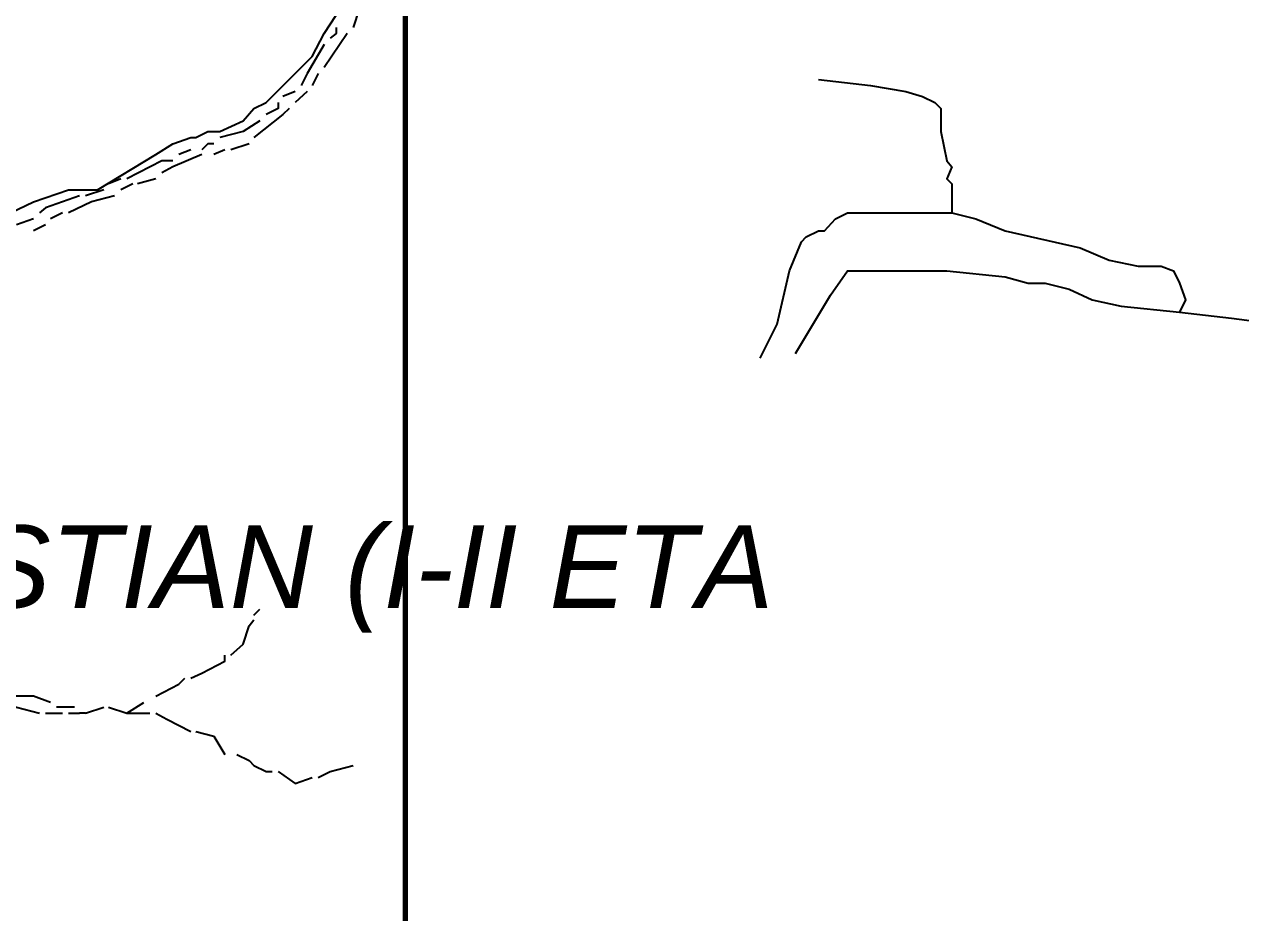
# Model space of a CAD drawing. Header units: millimetres. Extents: x -3588 to 75209, y -3737 to 38254.
# Drawn here: x 6016 to 6299.4, y 6706.7 to 6913.6 of the extents above; entities that cross this region are included whole.
import ezdxf

# ---------------------------------------------------------------- set-up
doc = ezdxf.new("R2010")
doc.units = ezdxf.units.MM
doc.layers.add('P', color=253, linetype='Continuous')
doc.layers.add('T', color=7, linetype='Continuous')

msp = doc.modelspace()

# ---------------------------------------------------------------- linework, layer by layer
at = {"layer": 'P', "const_width": 1.2}
msp.add_lwpolyline([(6104.804, -520.269), (6104.804, 8805.959)], dxfattribs=at)
at = {"layer": 'P'}
for points in [[(6012.767, 6869.75), (6018.144, 6872.278), (6026.322, 6875.111), (6033.092, 6875.111), (6046.647, 6883.289), (6050.6, 6885.833), (6054.841, 6887.242), (6055.961, 6887.242), (6058.794, 6888.65), (6060.202, 6888.65), (6061.61, 6888.65), (6066.972, 6891.195), (6069.516, 6894.027), (6072.333, 6895.436), (6077.694, 6900.797), (6083.055, 6906.158), (6085.888, 6911.519), (6088.705, 6915.76), (6092.658, 6925.074), (6095.49, 6930.724), (6099.443, 6941.446), (6100.851, 6945.399)], [(6094.066, 6917.169), (6092.658, 6912.928)], [(6088.705, 6912.928), (6088.705, 6911.519), (6087.296, 6910.399)], [(6091.249, 6911.519), (6085.888, 6903.613)], [(6085.888, 6908.975), (6081.935, 6902.205), (6080.527, 6899.388)], [(6084.48, 6902.205), (6083.055, 6899.388)], [(6201.067, 6900.797), (6213.197, 6899.388), (6221.391, 6897.964), (6225.328, 6896.844), (6228.161, 6895.436), (6229.569, 6894.027), (6229.569, 6891.195), (6229.569, 6888.65), (6230.978, 6881.88), (6232.114, 6880.472), (6230.978, 6877.639), (6232.114, 6876.519), (6232.114, 6872.278), (6232.114, 6869.75)], [(6079.118, 6897.964), (6076.286, 6896.844)], [(6081.935, 6897.964), (6079.118, 6895.436)], [(6077.694, 6894.027), (6076.286, 6892.603), (6069.516, 6887.242)], [(6075.165, 6895.436), (6075.165, 6894.027), (6072.333, 6892.603)], [(6070.924, 6891.195), (6066.972, 6888.65), (6061.61, 6887.242)], [(6054.841, 6884.425), (6052.008, 6883.289)], [(6060.202, 6885.833), (6058.794, 6885.833), (6057.369, 6884.425)], [(6062.731, 6884.425), (6060.202, 6883.289)], [(6068.38, 6885.833), (6064.155, 6884.425)], [(6050.6, 6881.88), (6048.055, 6881.88), (6039.877, 6877.639)], [(6057.369, 6883.289), (6050.6, 6880.472), (6048.055, 6879.064)], [(6038.469, 6877.639), (6035.636, 6876.519)], [(6041.286, 6876.519), (6038.469, 6875.111)], [(6046.647, 6877.639), (6042.406, 6876.519)], [(6028.867, 6873.703), (6020.961, 6870.87), (6019.553, 6869.75)], [(6037.045, 6873.703), (6031.683, 6872.278), (6026.322, 6869.75)], [(6034.516, 6875.111), (6030.275, 6873.703)], [(6018.144, 6868.325), (6014.191, 6866.917)], [(6024.914, 6869.75), (6022.081, 6868.325)], [(6187.512, 6835.87), (6191.464, 6843.776), (6194.281, 6856.194), (6197.114, 6862.964), (6198.234, 6864.1), (6201.067, 6865.509), (6202.475, 6865.509), (6205.004, 6868.325), (6207.836, 6869.75), (6213.197, 6869.75), (6217.438, 6869.75), (6221.391, 6869.75), (6226.753, 6869.75), (6232.114, 6869.75)], [(6232.114, 6869.75), (6237.763, 6868.325), (6244.533, 6865.509), (6262.041, 6861.556)], [(6020.961, 6866.917), (6018.144, 6865.509)], [(6262.041, 6861.556), (6268.81, 6858.739), (6275.58, 6857.315), (6280.941, 6857.315), (6283.774, 6856.194), (6285.182, 6853.378), (6286.591, 6849.425), (6285.182, 6846.592)], [(6195.689, 6836.99), (6203.883, 6850.545), (6207.836, 6856.194), (6214.606, 6856.194), (6230.978, 6856.194), (6244.533, 6854.786), (6249.894, 6853.378), (6253.847, 6853.378), (6259.496, 6851.953), (6264.857, 6849.425), (6271.627, 6848.001), (6285.182, 6846.592)], [(6285.182, 6846.592), (6297.313, 6845.184), (6308.051, 6843.776), (6328.376, 6843.776), (6329.785, 6842.639), (6332.601, 6839.823), (6334.01, 6830.22), (6335.146, 6829.1), (6337.962, 6824.859)], [(6069.516, 6776.016), (6070.924, 6777.44)], [(6064.155, 6766.702), (6066.972, 6769.246), (6068.38, 6773.487), (6069.516, 6774.896)], [(6054.841, 6761.34), (6057.369, 6762.477), (6062.731, 6765.293), (6062.731, 6766.702)], [(6046.647, 6757.115), (6052.008, 6759.932), (6053.416, 6761.34)], [(6022.081, 6755.691), (6018.144, 6757.115), (6012.767, 6757.115)], [(6008.542, 6755.691), (6014.191, 6754.571), (6019.553, 6753.163)], [(6027.73, 6754.571), (6026.322, 6754.571), (6023.505, 6754.571)], [(6030.275, 6753.163), (6034.516, 6754.571)], [(6035.636, 6754.571), (6039.877, 6753.163)], [(6039.877, 6753.163), (6043.83, 6755.691)], [(6020.961, 6753.163), (6023.505, 6753.163), (6024.914, 6753.163)], [(6026.322, 6753.163), (6027.73, 6753.163), (6028.867, 6753.163)], [(6030.275, 6753.163), (6028.867, 6753.163)], [(6039.877, 6753.163), (6045.239, 6753.163)], [(6046.647, 6753.163), (6049.191, 6751.754), (6054.841, 6748.922)], [(6055.961, 6748.922), (6060.202, 6747.801), (6062.731, 6743.56)], [(6065.563, 6743.56), (6068.38, 6742.152), (6069.516, 6741.016), (6072.333, 6739.607), (6073.741, 6739.607)], [(6084.48, 6738.199), (6087.296, 6739.607), (6092.658, 6741.016)], [(6075.165, 6739.607), (6079.118, 6736.791), (6083.055, 6738.199)]]:
    msp.add_lwpolyline(points, dxfattribs=at)

# ---------------------------------------------------------------- texts
at = {"layer": 'T', "insert": (5870.078, 6796.917), "char_height": 19.20446, "attachment_point": 1}
msp.add_mtext('{\\fArial|b0|i1|c0|p18;SAN SEBASTIAN (I-II ETA}', dxfattribs=at)

doc.saveas('drawing.dxf')
